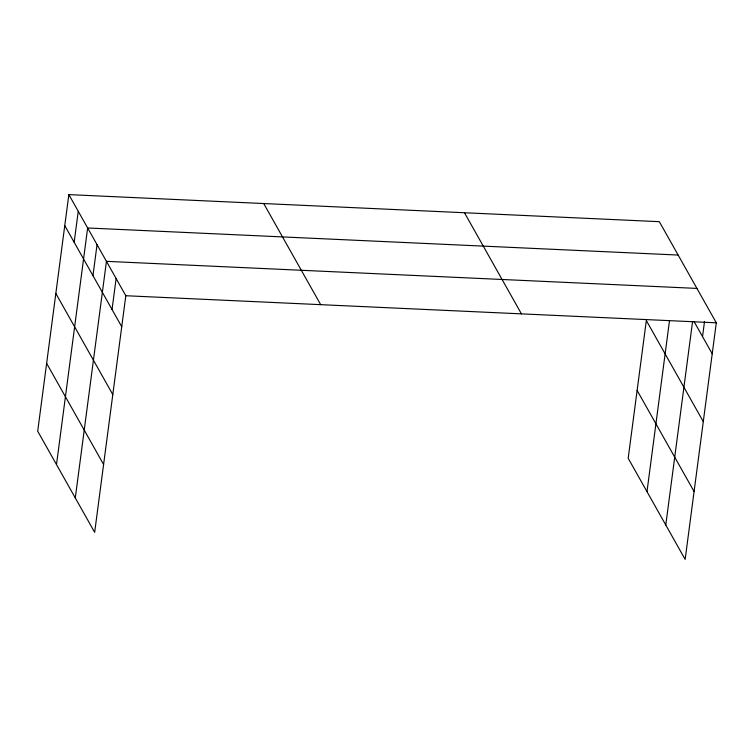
<?xml version="1.0" encoding="UTF-8"?>
<svg xmlns="http://www.w3.org/2000/svg" width="754" height="754" viewBox="0 0 754 754"><rect width="100%" height="100%" fill="white"/><g stroke="black" fill="none" stroke-linecap="round" stroke-linejoin="round"><path stroke-width="1.13" d="M68.85 194.607L37.7 431.203L94.665 532.324L125.814 295.728L68.85 194.607L659.335 221.676L716.3 322.797L685.15 559.393L628.186 458.272L646.329 320.525L703.284 421.637M74.165 242.288L78.246 211.29M56.493 464.577L87.643 227.981L678.138 255.05M92.959 275.662L97.04 244.664M75.296 497.942L106.446 261.346L696.932 288.414M112.044 309.536L116.125 278.537M646.989 491.646L669.514 320.544M665.782 525.01L692.549 321.713M702.539 336.604L704.5 321.675M125.814 295.728L716.3 322.797M693.991 321.43L712.219 353.796M637.121 390.431L694.085 491.542M464.473 212.741L521.438 313.862M263.712 203.542L320.676 304.654M64.769 225.606L121.733 326.727M55.834 293.457L112.798 394.568M46.635 363.362L103.59 464.473"/></g></svg>
